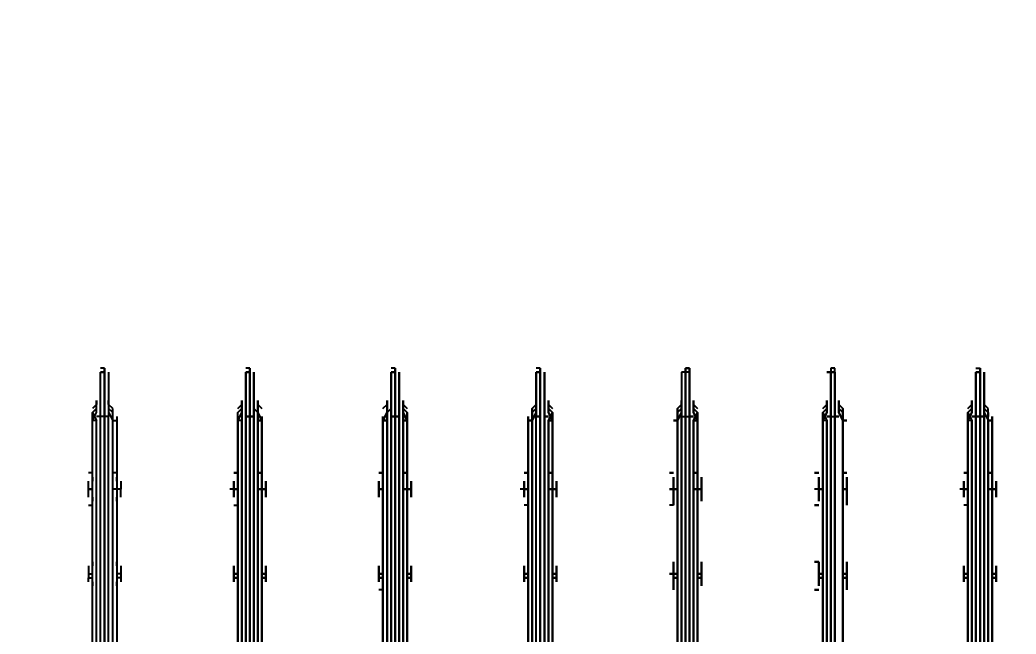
# Model space of a CAD drawing. Header units: metres. Extents: x 530797 to 531186, y 2675944 to 2676144.
# Drawn here: x 531161.7223 to 531162.0638, y 2676016.7718 to 2676016.9824 of the extents above; entities that cross this region are included whole.
import ezdxf

# ---------------------------------------------------------------- set-up
doc = ezdxf.new("R2010")
doc.units = ezdxf.units.M
doc.layers.add('IDT', color=7, linetype='Continuous')
doc.layers.add('MMS Block Numbering', color=7, linetype='Continuous')
doc.styles.add('Adani Regular', font='Adani Regular.ttf')

# ---------------------------------------------------------------- blocks, each defined once
blk = doc.blocks.new('IDT')
at = {"layer": 'IDT', "color": 0, "lineweight": 25}
for p, q in [((14.09168, 10.01575), (14.09168, 9.81796)), ((14.09306, 9.81796), (14.09306, 10.01575)), ((14.09445, 9.81658), (14.09445, 10.01575)), ((14.09583, 9.81658), (14.09583, 10.01575)), ((14.09583, 10.01575), (14.09583, 9.81658)), ((14.09721, 9.81658), (14.09721, 10.01575)), ((14.0986, 9.81796), (14.0986, 10.01575)), ((14.09998, 9.81796), (14.09998, 10.01575)), ((14.14286, 9.81796), (14.14286, 10.01575)), ((14.14286, 10.01575), (14.14286, 9.81796)), ((14.14562, 9.81658), (14.14562, 10.01575)), ((14.14562, 10.01575), (14.14562, 9.81658)), ((14.14701, 9.81658), (14.14701, 10.01575)), ((14.14701, 10.01575), (14.14701, 9.81658)), ((14.14839, 9.81796), (14.14839, 10.01575)), ((14.14977, 9.81796), (14.14977, 10.01575)), ((14.19265, 10.01575), (14.19265, 9.81796)), ((14.19403, 9.81796), (14.19403, 10.01575)), ((14.19542, 9.81658), (14.19542, 10.01575)), ((14.19542, 10.01575), (14.19542, 9.81658)), ((14.1968, 10.01575), (14.1968, 9.81658)), ((14.19818, 9.81658), (14.19818, 10.01575)), ((14.19957, 9.81796), (14.19957, 10.01575)), ((14.19957, 10.01575), (14.19957, 9.81796)), ((14.24244, 10.01575), (14.24244, 9.81796)), ((14.24383, 9.81796), (14.24383, 10.01575)), ((14.24521, 9.81658), (14.24521, 10.01575)), ((14.24659, 9.81658), (14.24659, 10.01575)), ((14.24659, 10.01575), (14.24659, 9.81658)), ((14.24798, 10.01575), (14.24798, 9.81658)), ((14.24936, 9.81796), (14.24936, 10.01575)), ((14.25074, 9.81796), (14.25074, 10.01575)), ((14.29224, 10.01575), (14.29224, 9.81796)), ((14.29362, 9.81796), (14.29362, 10.01575)), ((14.295, 9.81658), (14.295, 10.01575)), ((14.29639, 10.01575), (14.29639, 9.81658)), ((14.29639, 9.81658), (14.29639, 10.01575)), ((14.29777, 10.01575), (14.29777, 9.81658)), ((14.29915, 9.81796), (14.29915, 10.01575)), ((14.30054, 9.81796), (14.30054, 10.01575)), ((14.34203, 9.81796), (14.34203, 10.01299)), ((14.34203, 10.01299), (14.34203, 9.81796)), ((14.34341, 9.81796), (14.34341, 10.01299)), ((14.34341, 10.01299), (14.34341, 9.81796)), ((14.3448, 9.81658), (14.3448, 10.01299)), ((14.3448, 10.01299), (14.3448, 9.81658)), ((14.34618, 10.01299), (14.34618, 9.81658)), ((14.34618, 9.81658), (14.34618, 10.01299)), ((14.34618, 10.01299), (14.34618, 9.81658)), ((14.34618, 9.81658), (14.34618, 10.01299)), ((14.34756, 9.81658), (14.34756, 10.01299)), ((14.34756, 10.01299), (14.34756, 9.81658)), ((14.34895, 9.81796), (14.34895, 10.01299)), ((14.34895, 10.01299), (14.34895, 9.81796)), ((14.35033, 10.01299), (14.35033, 9.81796)), ((14.35033, 9.81796), (14.35033, 10.01299)), ((14.39182, 9.81796), (14.39182, 10.01299)), ((14.39321, 10.01299), (14.39321, 9.81796)), ((14.39459, 10.01299), (14.39459, 9.81658)), ((14.39597, 10.01299), (14.39597, 9.81658)), ((14.39597, 9.81658), (14.39597, 10.01299)), ((14.39736, 10.01299), (14.39736, 9.81658)), ((14.39874, 10.01299), (14.39874, 9.81796)), ((14.40012, 10.01299), (14.40012, 9.81796)), ((14.09168, 9.81796), (14.09168, 10.01022)), ((14.09306, 10.01022), (14.09306, 9.81796)), ((14.09445, 10.01022), (14.09445, 9.81658)), ((14.09583, 9.81658), (14.09583, 10.01022)), ((14.09583, 10.01022), (14.09583, 9.81658)), ((14.09721, 10.01022), (14.09721, 9.81658)), ((14.0986, 10.01022), (14.0986, 9.81796)), ((14.09998, 10.01022), (14.09998, 9.81796)), ((14.14286, 9.81796), (14.14286, 10.01022)), ((14.14286, 10.01022), (14.14286, 9.81796)), ((14.14562, 9.81658), (14.14562, 10.01022)), ((14.14562, 10.01022), (14.14562, 9.81658)), ((14.14701, 9.81658), (14.14701, 10.01022)), ((14.14701, 10.01022), (14.14701, 9.81658)), ((14.14839, 10.01022), (14.14839, 9.81796)), ((14.14977, 10.01022), (14.14977, 9.81796)), ((14.19265, 9.81796), (14.19265, 10.01022)), ((14.19403, 10.01022), (14.19403, 9.81796)), ((14.19542, 9.81658), (14.19542, 10.01022)), ((14.19542, 10.01022), (14.19542, 9.81658)), ((14.1968, 9.81658), (14.1968, 10.01022)), ((14.19818, 10.01022), (14.19818, 9.81658)), ((14.19957, 9.81796), (14.19957, 10.01022)), ((14.19957, 10.01022), (14.19957, 9.81796)), ((14.24244, 9.81796), (14.24244, 10.01022)), ((14.24383, 10.01022), (14.24383, 9.81796)), ((14.24521, 10.01022), (14.24521, 9.81658)), ((14.24659, 9.81658), (14.24659, 10.01022)), ((14.24659, 10.01022), (14.24659, 9.81658)), ((14.24798, 10.01022), (14.24798, 9.81658)), ((14.24936, 10.01022), (14.24936, 9.81796)), ((14.25074, 10.01022), (14.25074, 9.81796)), ((14.29224, 9.81796), (14.29224, 10.01022)), ((14.29362, 10.01022), (14.29362, 9.81796)), ((14.295, 10.01022), (14.295, 9.81658)), ((14.29639, 10.01022), (14.29639, 9.81658)), ((14.29639, 9.81658), (14.29639, 10.01022)), ((14.29777, 9.81658), (14.29777, 10.01022)), ((14.29915, 10.01022), (14.29915, 9.81796)), ((14.30054, 10.01022), (14.30054, 9.81796)), ((14.09168, 9.87606), (14.09168, 9.87191)), ((14.09168, 9.87052), (14.09168, 9.87606)), ((14.09168, 9.87329), (14.09168, 9.87467)), ((14.09168, 9.87467), (14.09168, 9.87329)), ((14.09998, 9.87191), (14.09998, 9.87606)), ((14.09998, 9.87606), (14.09998, 9.87052)), ((14.09998, 9.87467), (14.09998, 9.87329)), ((14.09998, 9.87329), (14.09998, 9.87467)), ((14.14147, 9.87191), (14.14147, 9.87606)), ((14.14147, 9.87606), (14.14147, 9.87191)), ((14.14147, 9.87329), (14.14147, 9.87467)), ((14.14147, 9.87467), (14.14147, 9.87329)), ((14.14977, 9.87052), (14.14977, 9.87606)), ((14.14977, 9.87606), (14.14977, 9.87191)), ((14.15254, 9.87606), (14.15115, 9.87606)), ((14.15115, 9.87606), (14.15254, 9.87606)), ((14.15115, 9.87329), (14.15115, 9.87467)), ((14.15115, 9.87467), (14.15115, 9.87329)), ((14.19127, 9.87329), (14.19127, 9.87467)), ((14.19127, 9.87467), (14.19127, 9.87329)), ((14.19265, 9.87606), (14.19265, 9.87191)), ((14.19265, 9.87052), (14.19265, 9.87606)), ((14.20095, 9.87191), (14.20095, 9.87606)), ((14.20095, 9.87606), (14.20095, 9.87191)), ((14.20095, 9.87329), (14.20095, 9.87467)), ((14.20095, 9.87467), (14.20095, 9.87329)), ((14.24244, 9.87606), (14.24244, 9.87191)), ((14.24244, 9.87052), (14.24244, 9.87606)), ((14.24244, 9.87329), (14.24244, 9.87467)), ((14.24244, 9.87467), (14.24244, 9.87329)), ((14.25074, 9.87191), (14.25074, 9.87606)), ((14.25074, 9.87606), (14.25074, 9.87052)), ((14.25074, 9.87467), (14.25074, 9.87329)), ((14.25074, 9.87329), (14.25074, 9.87467)), ((14.29224, 9.87191), (14.29224, 9.87606)), ((14.29224, 9.87606), (14.29224, 9.87191)), ((14.29224, 9.87329), (14.29224, 9.87467)), ((14.29224, 9.87467), (14.29224, 9.87329)), ((14.30054, 9.87606), (14.30054, 9.87191)), ((14.30054, 9.87191), (14.30054, 9.87606)), ((14.30054, 9.87606), (14.30192, 9.87606)), ((14.30054, 9.87467), (14.30054, 9.87329)), ((14.30054, 9.87329), (14.30054, 9.87467)), ((14.34203, 9.87191), (14.34203, 9.87606)), ((14.34203, 9.87606), (14.34203, 9.87052)), ((14.34203, 9.87329), (14.34203, 9.87467)), ((14.34203, 9.87467), (14.34203, 9.87329)), ((14.35033, 9.87052), (14.35033, 9.87606)), ((14.35033, 9.87606), (14.35033, 9.87191)), ((14.35033, 9.87467), (14.35033, 9.87329)), ((14.35033, 9.87329), (14.35033, 9.87467)), ((14.39182, 9.87191), (14.39182, 9.87606)), ((14.39182, 9.87467), (14.39182, 9.87329)), ((14.40012, 9.87606), (14.40012, 9.87191)), ((14.40012, 9.87329), (14.40012, 9.87467)), ((14.0903, 9.87191), (14.0903, 9.87329)), ((14.0903, 9.87329), (14.0903, 9.87191)), ((14.09168, 9.87191), (14.0903, 9.87191)), ((14.0903, 9.87191), (14.0903, 9.87052)), ((14.0903, 9.87052), (14.0903, 9.87191)), ((14.0903, 9.87191), (14.09168, 9.87191)), ((14.09168, 9.87191), (14.09168, 9.87052)), ((14.10136, 9.87191), (14.09998, 9.87191)), ((14.09998, 9.87052), (14.09998, 9.87191)), ((14.09998, 9.87191), (14.10136, 9.87191)), ((14.10136, 9.87191), (14.10136, 9.87329)), ((14.10136, 9.87329), (14.10136, 9.87191)), ((14.10136, 9.87052), (14.10136, 9.87191)), ((14.10136, 9.87191), (14.10136, 9.87052)), ((14.14147, 9.87329), (14.14147, 9.87191)), ((14.14147, 9.87191), (14.14147, 9.87329)), ((14.14147, 9.87191), (14.14147, 9.87052)), ((14.14147, 9.87052), (14.14147, 9.87191)), ((14.14147, 9.87191), (14.14286, 9.87191)), ((14.14286, 9.87191), (14.14147, 9.87191)), ((14.14147, 9.87191), (14.14147, 9.87052)), ((14.14147, 9.87052), (14.14147, 9.87191)), ((14.14147, 9.87191), (14.14286, 9.87191)), ((14.14286, 9.87191), (14.14147, 9.87191)), ((14.15115, 9.87191), (14.14977, 9.87191)), ((14.14977, 9.87191), (14.15115, 9.87191)), ((14.14977, 9.87191), (14.14977, 9.87052)), ((14.15115, 9.87191), (14.15115, 9.87329)), ((14.15115, 9.87329), (14.15115, 9.87191)), ((14.15115, 9.87052), (14.15115, 9.87191)), ((14.15115, 9.87191), (14.15115, 9.87052)), ((14.19127, 9.87329), (14.19127, 9.87191)), ((14.19127, 9.87191), (14.19127, 9.87329)), ((14.19127, 9.87191), (14.19127, 9.87052)), ((14.19127, 9.87052), (14.19127, 9.87191)), ((14.19127, 9.87191), (14.19265, 9.87191)), ((14.19265, 9.87191), (14.19127, 9.87191)), ((14.19265, 9.87191), (14.19265, 9.87052)), ((14.19957, 9.87191), (14.20095, 9.87191)), ((14.20095, 9.87191), (14.19957, 9.87191)), ((14.20095, 9.87191), (14.20095, 9.87329)), ((14.20095, 9.87329), (14.20095, 9.87191)), ((14.20095, 9.87191), (14.20095, 9.87052)), ((14.20095, 9.87052), (14.20095, 9.87191)), ((14.20095, 9.87191), (14.20095, 9.87052)), ((14.20095, 9.87052), (14.20095, 9.87191)), ((14.24106, 9.87191), (14.24106, 9.87329)), ((14.24106, 9.87329), (14.24106, 9.87191)), ((14.24244, 9.87191), (14.24106, 9.87191)), ((14.24106, 9.87191), (14.24106, 9.87052)), ((14.24106, 9.87052), (14.24106, 9.87191)), ((14.24106, 9.87191), (14.24244, 9.87191)), ((14.24244, 9.87191), (14.24244, 9.87052)), ((14.25212, 9.87191), (14.25074, 9.87191)), ((14.25074, 9.87052), (14.25074, 9.87191)), ((14.25074, 9.87191), (14.25212, 9.87191)), ((14.25212, 9.87191), (14.25212, 9.87329)), ((14.25212, 9.87329), (14.25212, 9.87191)), ((14.25212, 9.87052), (14.25212, 9.87191)), ((14.25212, 9.87191), (14.25212, 9.87052)), ((14.29085, 9.87191), (14.29085, 9.87329)), ((14.29085, 9.87329), (14.29085, 9.87191)), ((14.29224, 9.87191), (14.29085, 9.87191)), ((14.29085, 9.87191), (14.29085, 9.87052)), ((14.29085, 9.87052), (14.29085, 9.87191)), ((14.29085, 9.87191), (14.29224, 9.87191)), ((14.29224, 9.87052), (14.29224, 9.87191)), ((14.29224, 9.87191), (14.29224, 9.87052)), ((14.30054, 9.87191), (14.30192, 9.87191)), ((14.30054, 9.87052), (14.30054, 9.87191)), ((14.30192, 9.87191), (14.30054, 9.87191)), ((14.30054, 9.87191), (14.30054, 9.87052)), ((14.30192, 9.87191), (14.30192, 9.87329)), ((14.30192, 9.87329), (14.30192, 9.87191)), ((14.30192, 9.87191), (14.30192, 9.87052)), ((14.30192, 9.87052), (14.30192, 9.87191)), ((14.34065, 9.87329), (14.34065, 9.87191)), ((14.34065, 9.87191), (14.34065, 9.87329)), ((14.34203, 9.87191), (14.34065, 9.87191)), ((14.34065, 9.87191), (14.34065, 9.87052)), ((14.34065, 9.87052), (14.34065, 9.87191)), ((14.34065, 9.87191), (14.34203, 9.87191)), ((14.34203, 9.87052), (14.34203, 9.87191)), ((14.35033, 9.87191), (14.35033, 9.87052)), ((14.35171, 9.87191), (14.35033, 9.87191)), ((14.35033, 9.87191), (14.35171, 9.87191)), ((14.35171, 9.87191), (14.35171, 9.87329)), ((14.35171, 9.87329), (14.35171, 9.87191)), ((14.35171, 9.87052), (14.35171, 9.87191)), ((14.35171, 9.87191), (14.35171, 9.87052)), ((14.39044, 9.87191), (14.39044, 9.87329)), ((14.39044, 9.87052), (14.39044, 9.87191)), ((14.39044, 9.87191), (14.39182, 9.87191)), ((14.39182, 9.87052), (14.39182, 9.87191)), ((14.40012, 9.87191), (14.40012, 9.87052)), ((14.40151, 9.87191), (14.40012, 9.87191)), ((14.40151, 9.87329), (14.40151, 9.87191)), ((14.40151, 9.87052), (14.40151, 9.87191)), ((14.09168, 9.87052), (14.0903, 9.87052)), ((14.0903, 9.87052), (14.0903, 9.86776)), ((14.0903, 9.86776), (14.0903, 9.87052)), ((14.0903, 9.87052), (14.09168, 9.87052)), ((14.09168, 9.87052), (14.09168, 9.86637)), ((14.09168, 9.86637), (14.09168, 9.87052)), ((14.09168, 9.86637), (14.09168, 9.86776)), ((14.09168, 9.86776), (14.09168, 9.86637)), ((14.09998, 9.87052), (14.10136, 9.87052)), ((14.10136, 9.87052), (14.09998, 9.87052)), ((14.09998, 9.87052), (14.10136, 9.87052)), ((14.09998, 9.87052), (14.09998, 9.86637)), ((14.09998, 9.86637), (14.09998, 9.87052)), ((14.09998, 9.86637), (14.09998, 9.86776)), ((14.09998, 9.86776), (14.09998, 9.86637)), ((14.10136, 9.87052), (14.10136, 9.86776)), ((14.10136, 9.86776), (14.10136, 9.87052)), ((14.14147, 9.86637), (14.14147, 9.87052)), ((14.14147, 9.87052), (14.14286, 9.87052)), ((14.14286, 9.87052), (14.14147, 9.87052)), ((14.14147, 9.87052), (14.14147, 9.86637)), ((14.14147, 9.87052), (14.14147, 9.86776)), ((14.14147, 9.86776), (14.14147, 9.87052)), ((14.14147, 9.86637), (14.14147, 9.86776)), ((14.14147, 9.86776), (14.14147, 9.86637)), ((14.15115, 9.87052), (14.14977, 9.87052)), ((14.14977, 9.87052), (14.15115, 9.87052)), ((14.15115, 9.87052), (14.14977, 9.87052)), ((14.14977, 9.87052), (14.14977, 9.86637)), ((14.14977, 9.86637), (14.14977, 9.87052)), ((14.15115, 9.87052), (14.15115, 9.86776)), ((14.15115, 9.86776), (14.15115, 9.87052)), ((14.15115, 9.86776), (14.15115, 9.86637)), ((14.15115, 9.86637), (14.15115, 9.86776)), ((14.19265, 9.87052), (14.19127, 9.87052)), ((14.19127, 9.87052), (14.19127, 9.86776)), ((14.19127, 9.86776), (14.19127, 9.87052)), ((14.19127, 9.87052), (14.19265, 9.87052)), ((14.19127, 9.86776), (14.19127, 9.86637)), ((14.19127, 9.86637), (14.19127, 9.86776)), ((14.19265, 9.87052), (14.19265, 9.86637)), ((14.19265, 9.86637), (14.19265, 9.87052)), ((14.20095, 9.87052), (14.19957, 9.87052)), ((14.19957, 9.87052), (14.20095, 9.87052)), ((14.20095, 9.87052), (14.20233, 9.87052)), ((14.20233, 9.87052), (14.20095, 9.87052)), ((14.20095, 9.87052), (14.20095, 9.86776)), ((14.20095, 9.86776), (14.20095, 9.87052)), ((14.20095, 9.87052), (14.20095, 9.86637)), ((14.20095, 9.86637), (14.20095, 9.87052)), ((14.20095, 9.86776), (14.20095, 9.86637)), ((14.20095, 9.86637), (14.20095, 9.86776)), ((14.24244, 9.87052), (14.24106, 9.87052)), ((14.24106, 9.87052), (14.24106, 9.86776)), ((14.24106, 9.86776), (14.24106, 9.87052)), ((14.24106, 9.87052), (14.24244, 9.87052)), ((14.24244, 9.87052), (14.24244, 9.86637)), ((14.24244, 9.86637), (14.24244, 9.87052)), ((14.24244, 9.86637), (14.24244, 9.86776)), ((14.24244, 9.86776), (14.24244, 9.86637)), ((14.25074, 9.87052), (14.25212, 9.87052)), ((14.25212, 9.87052), (14.25074, 9.87052)), ((14.25074, 9.87052), (14.25212, 9.87052)), ((14.25074, 9.87052), (14.25074, 9.86637)), ((14.25074, 9.86637), (14.25074, 9.87052)), ((14.25074, 9.86637), (14.25074, 9.86776)), ((14.25074, 9.86776), (14.25074, 9.86637)), ((14.25212, 9.87052), (14.25212, 9.86776)), ((14.25212, 9.86776), (14.25212, 9.87052)), ((14.29224, 9.87052), (14.29085, 9.87052)), ((14.29085, 9.87052), (14.29085, 9.86776)), ((14.29085, 9.86776), (14.29085, 9.87052)), ((14.29085, 9.87052), (14.29224, 9.87052)), ((14.29224, 9.87052), (14.29224, 9.86637)), ((14.29224, 9.86637), (14.29224, 9.87052)), ((14.29224, 9.86637), (14.29224, 9.86776)), ((14.29224, 9.86776), (14.29224, 9.86637)), ((14.30192, 9.87052), (14.30054, 9.87052)), ((14.30054, 9.86637), (14.30054, 9.87052)), ((14.30054, 9.87052), (14.30192, 9.87052)), ((14.30054, 9.87052), (14.30192, 9.87052)), ((14.30192, 9.87052), (14.30054, 9.87052)), ((14.30054, 9.87052), (14.30054, 9.86637)), ((14.30054, 9.86776), (14.30054, 9.86637)), ((14.30054, 9.86637), (14.30054, 9.86776)), ((14.30192, 9.87052), (14.30192, 9.86776)), ((14.30192, 9.86776), (14.30192, 9.87052)), ((14.34203, 9.87052), (14.34065, 9.87052)), ((14.34065, 9.87052), (14.34065, 9.86776)), ((14.34065, 9.86776), (14.34065, 9.87052)), ((14.34065, 9.87052), (14.34203, 9.87052)), ((14.34203, 9.87052), (14.34203, 9.86637)), ((14.34203, 9.86637), (14.34203, 9.87052)), ((14.34203, 9.86637), (14.34203, 9.86776)), ((14.34203, 9.86776), (14.34203, 9.86637)), ((14.35033, 9.87052), (14.35033, 9.86637)), ((14.35033, 9.86637), (14.35033, 9.87052)), ((14.35033, 9.87052), (14.35171, 9.87052)), ((14.35171, 9.87052), (14.35033, 9.87052)), ((14.35033, 9.87052), (14.35171, 9.87052)), ((14.35033, 9.86637), (14.35033, 9.86776)), ((14.35033, 9.86776), (14.35033, 9.86637)), ((14.35171, 9.87052), (14.35171, 9.86776)), ((14.35171, 9.86776), (14.35171, 9.87052)), ((14.39044, 9.86776), (14.39044, 9.87052)), ((14.39044, 9.87052), (14.39182, 9.87052)), ((14.39182, 9.86637), (14.39182, 9.87052)), ((14.39182, 9.86776), (14.39182, 9.86637)), ((14.40012, 9.87052), (14.40012, 9.86637)), ((14.40151, 9.87052), (14.40012, 9.87052)), ((14.40012, 9.86637), (14.40012, 9.86776)), ((14.40151, 9.86776), (14.40151, 9.87052)), ((14.15115, 9.86637), (14.15254, 9.86637)), ((14.15254, 9.86637), (14.15115, 9.86637)), ((14.09168, 9.84148), (14.09168, 9.84701)), ((14.09168, 9.84701), (14.09168, 9.84148)), ((14.09998, 9.84148), (14.09998, 9.84701)), ((14.09998, 9.84701), (14.09998, 9.84148)), ((14.09998, 9.84701), (14.10136, 9.84701)), ((14.14147, 9.84148), (14.14147, 9.84701)), ((14.14147, 9.84701), (14.14147, 9.84148)), ((14.14977, 9.84148), (14.14977, 9.84701)), ((14.14977, 9.84701), (14.14977, 9.84148)), ((14.15254, 9.84701), (14.15115, 9.84701)), ((14.15115, 9.84701), (14.15254, 9.84701)), ((14.19265, 9.84701), (14.19265, 9.84148)), ((14.19265, 9.84148), (14.19265, 9.84701)), ((14.20095, 9.84148), (14.20095, 9.84701)), ((14.20095, 9.84701), (14.20095, 9.84148)), ((14.20095, 9.84701), (14.20233, 9.84701)), ((14.24244, 9.84148), (14.24244, 9.84701)), ((14.24244, 9.84701), (14.24244, 9.84148)), ((14.25074, 9.84148), (14.25074, 9.84701)), ((14.25074, 9.84701), (14.25074, 9.84148)), ((14.25074, 9.84701), (14.25212, 9.84701)), ((14.29224, 9.84701), (14.29224, 9.84148)), ((14.29224, 9.83733), (14.29224, 9.84701)), ((14.30054, 9.84148), (14.30054, 9.84701)), ((14.30054, 9.84701), (14.30054, 9.84148)), ((14.34203, 9.84148), (14.34203, 9.84701)), ((14.34203, 9.84701), (14.34203, 9.83733)), ((14.35171, 9.84701), (14.35033, 9.84701)), ((14.35033, 9.84701), (14.35033, 9.84148)), ((14.35033, 9.84701), (14.35033, 9.84148)), ((14.39182, 9.84148), (14.39182, 9.84701)), ((14.40151, 9.84701), (14.40012, 9.84701)), ((14.40012, 9.84701), (14.40012, 9.84148)), ((14.0903, 9.84424), (14.0903, 9.84148)), ((14.0903, 9.84148), (14.0903, 9.84424)), ((14.09168, 9.84424), (14.09168, 9.84563)), ((14.09168, 9.84563), (14.09168, 9.84424)), ((14.09998, 9.84563), (14.09998, 9.84424)), ((14.09998, 9.84424), (14.09998, 9.84563)), ((14.10136, 9.84148), (14.10136, 9.84424)), ((14.10136, 9.84424), (14.10136, 9.84148)), ((14.14147, 9.84424), (14.14147, 9.84563)), ((14.14147, 9.84563), (14.14147, 9.84424)), ((14.14147, 9.84148), (14.14147, 9.84424)), ((14.14147, 9.84424), (14.14147, 9.84148)), ((14.15115, 9.84563), (14.15115, 9.84424)), ((14.15115, 9.84424), (14.15115, 9.84563)), ((14.15115, 9.84424), (14.15115, 9.84148)), ((14.15115, 9.84148), (14.15115, 9.84424)), ((14.19127, 9.84424), (14.19127, 9.84563)), ((14.19127, 9.84563), (14.19127, 9.84424)), ((14.19127, 9.84148), (14.19127, 9.84424)), ((14.19127, 9.84424), (14.19127, 9.84148)), ((14.20095, 9.84424), (14.20095, 9.84563)), ((14.20095, 9.84563), (14.20095, 9.84424)), ((14.20095, 9.84148), (14.20095, 9.84424)), ((14.20095, 9.84424), (14.20095, 9.84148)), ((14.24106, 9.84424), (14.24106, 9.84148)), ((14.24106, 9.84148), (14.24106, 9.84424)), ((14.24244, 9.84424), (14.24244, 9.84563)), ((14.24244, 9.84563), (14.24244, 9.84424)), ((14.25074, 9.84563), (14.25074, 9.84424)), ((14.25074, 9.84424), (14.25074, 9.84563)), ((14.25212, 9.84148), (14.25212, 9.84424)), ((14.25212, 9.84424), (14.25212, 9.84148)), ((14.29085, 9.84424), (14.29085, 9.84148)), ((14.29085, 9.84148), (14.29085, 9.84424)), ((14.29224, 9.84424), (14.29224, 9.84563)), ((14.29224, 9.84563), (14.29224, 9.84424)), ((14.30054, 9.84563), (14.30054, 9.84424)), ((14.30054, 9.84424), (14.30054, 9.84563)), ((14.30192, 9.84148), (14.30192, 9.84424)), ((14.30192, 9.84424), (14.30192, 9.84148)), ((14.34065, 9.84424), (14.34065, 9.84148)), ((14.34065, 9.84148), (14.34065, 9.84424)), ((14.34203, 9.84424), (14.34203, 9.84563)), ((14.34203, 9.84563), (14.34203, 9.84424)), ((14.35033, 9.84563), (14.35033, 9.84424)), ((14.35033, 9.84424), (14.35033, 9.84563)), ((14.35171, 9.84148), (14.35171, 9.84424)), ((14.35171, 9.84424), (14.35171, 9.84148)), ((14.39044, 9.84424), (14.39044, 9.84148)), ((14.39182, 9.84563), (14.39182, 9.84424)), ((14.40012, 9.84424), (14.40012, 9.84563)), ((14.40151, 9.84424), (14.40151, 9.84148)), ((14.0903, 9.84148), (14.09168, 9.84148)), ((14.09168, 9.84148), (14.0903, 9.84148)), ((14.0903, 9.84148), (14.0903, 9.83871)), ((14.0903, 9.83871), (14.0903, 9.84148)), ((14.0903, 9.84148), (14.09168, 9.84148)), ((14.09168, 9.84148), (14.0903, 9.84148)), ((14.09168, 9.84148), (14.09168, 9.83733)), ((14.09168, 9.83733), (14.09168, 9.84148)), ((14.09168, 9.84148), (14.09306, 9.84148)), ((14.09306, 9.84148), (14.09168, 9.84148)), ((14.09998, 9.84148), (14.10136, 9.84148)), ((14.10136, 9.84148), (14.09998, 9.84148)), ((14.09998, 9.84148), (14.10136, 9.84148)), ((14.10136, 9.84148), (14.09998, 9.84148)), ((14.09998, 9.84148), (14.10136, 9.84148)), ((14.09998, 9.83733), (14.09998, 9.84148)), ((14.09998, 9.84148), (14.10136, 9.84148)), ((14.10136, 9.84148), (14.09998, 9.84148)), ((14.09998, 9.84148), (14.09998, 9.83733)), ((14.10136, 9.84148), (14.10274, 9.84148)), ((14.10136, 9.83871), (14.10136, 9.84148)), ((14.10136, 9.84148), (14.10136, 9.83871)), ((14.14147, 9.84148), (14.14147, 9.83871)), ((14.14147, 9.83733), (14.14147, 9.84148)), ((14.14147, 9.84148), (14.14286, 9.84148)), ((14.14286, 9.84148), (14.14147, 9.84148)), ((14.14147, 9.84148), (14.14286, 9.84148)), ((14.14286, 9.84148), (14.14147, 9.84148)), ((14.14147, 9.83871), (14.14147, 9.84148)), ((14.14147, 9.84148), (14.14286, 9.84148)), ((14.14286, 9.84148), (14.14147, 9.84148)), ((14.14147, 9.84148), (14.14147, 9.83733)), ((14.14286, 9.84148), (14.14147, 9.84148)), ((14.14977, 9.84148), (14.15115, 9.84148)), ((14.15115, 9.84148), (14.14977, 9.84148)), ((14.14977, 9.84148), (14.15115, 9.84148)), ((14.15115, 9.84148), (14.14977, 9.84148)), ((14.14977, 9.84148), (14.14977, 9.83733)), ((14.14977, 9.83733), (14.14977, 9.84148)), ((14.14977, 9.84148), (14.15115, 9.84148)), ((14.15115, 9.84148), (14.14977, 9.84148)), ((14.14977, 9.84148), (14.15115, 9.84148)), ((14.15115, 9.84148), (14.15254, 9.84148)), ((14.15115, 9.83871), (14.15115, 9.84148)), ((14.15115, 9.84148), (14.15115, 9.83871)), ((14.19127, 9.83871), (14.19127, 9.84148)), ((14.19127, 9.84148), (14.19265, 9.84148)), ((14.19265, 9.84148), (14.19127, 9.84148)), ((14.19127, 9.84148), (14.19127, 9.83871)), ((14.19127, 9.84148), (14.19265, 9.84148)), ((14.19265, 9.84148), (14.19127, 9.84148)), ((14.19127, 9.84148), (14.19265, 9.84148)), ((14.19265, 9.84148), (14.19265, 9.83733)), ((14.19265, 9.83733), (14.19265, 9.84148)), ((14.19265, 9.84148), (14.19403, 9.84148)), ((14.19403, 9.84148), (14.19265, 9.84148)), ((14.20095, 9.84148), (14.19957, 9.84148)), ((14.19957, 9.84148), (14.20095, 9.84148)), ((14.20095, 9.84148), (14.19957, 9.84148)), ((14.19957, 9.84148), (14.20095, 9.84148)), ((14.20233, 9.84148), (14.20095, 9.84148)), ((14.20095, 9.84148), (14.20095, 9.83733)), ((14.20095, 9.83871), (14.20095, 9.84148)), ((14.20095, 9.84148), (14.20233, 9.84148)), ((14.20095, 9.83871), (14.20095, 9.84148)), ((14.20095, 9.84148), (14.20095, 9.83733)), ((14.20233, 9.84148), (14.20095, 9.84148)), ((14.24106, 9.84148), (14.24244, 9.84148)), ((14.24244, 9.84148), (14.24106, 9.84148)), ((14.24106, 9.84148), (14.24106, 9.83871)), ((14.24106, 9.83871), (14.24106, 9.84148)), ((14.24106, 9.84148), (14.24244, 9.84148)), ((14.24244, 9.84148), (14.24106, 9.84148)), ((14.24244, 9.84148), (14.24244, 9.83733)), ((14.24244, 9.83733), (14.24244, 9.84148)), ((14.24244, 9.84148), (14.24383, 9.84148)), ((14.24383, 9.84148), (14.24244, 9.84148)), ((14.25074, 9.84148), (14.25212, 9.84148)), ((14.25212, 9.84148), (14.25074, 9.84148)), ((14.25074, 9.84148), (14.25212, 9.84148)), ((14.25212, 9.84148), (14.25074, 9.84148)), ((14.25074, 9.84148), (14.25212, 9.84148)), ((14.25074, 9.83733), (14.25074, 9.84148)), ((14.25074, 9.84148), (14.25212, 9.84148)), ((14.25212, 9.84148), (14.25074, 9.84148)), ((14.25074, 9.84148), (14.25074, 9.83733)), ((14.25212, 9.84148), (14.25351, 9.84148)), ((14.25212, 9.83871), (14.25212, 9.84148)), ((14.25212, 9.84148), (14.25212, 9.83871)), ((14.29224, 9.84148), (14.29085, 9.84148)), ((14.29085, 9.84148), (14.29085, 9.83871)), ((14.29085, 9.83871), (14.29085, 9.84148)), ((14.29085, 9.84148), (14.29224, 9.84148)), ((14.29224, 9.84148), (14.29085, 9.84148)), ((14.29085, 9.84148), (14.29224, 9.84148)), ((14.29224, 9.84148), (14.29085, 9.84148)), ((14.29224, 9.84148), (14.29224, 9.83733)), ((14.29224, 9.84148), (14.29362, 9.84148)), ((14.29362, 9.84148), (14.29224, 9.84148)), ((14.30054, 9.83733), (14.30054, 9.84148)), ((14.30054, 9.84148), (14.30192, 9.84148)), ((14.30192, 9.84148), (14.30054, 9.84148)), ((14.30054, 9.84148), (14.30054, 9.83733)), ((14.30192, 9.84148), (14.30054, 9.84148)), ((14.30054, 9.84148), (14.30192, 9.84148)), ((14.30054, 9.84148), (14.30192, 9.84148)), ((14.30192, 9.84148), (14.30054, 9.84148)), ((14.30054, 9.84148), (14.30192, 9.84148)), ((14.30192, 9.83871), (14.30192, 9.84148)), ((14.30192, 9.84148), (14.30192, 9.83871)), ((14.34065, 9.84148), (14.34203, 9.84148)), ((14.34203, 9.84148), (14.34065, 9.84148)), ((14.34065, 9.84148), (14.34065, 9.83871)), ((14.34065, 9.83871), (14.34065, 9.84148)), ((14.34065, 9.84148), (14.34203, 9.84148)), ((14.34203, 9.84148), (14.34065, 9.84148)), ((14.34203, 9.84148), (14.34341, 9.84148)), ((14.34341, 9.84148), (14.34203, 9.84148)), ((14.34203, 9.83733), (14.34203, 9.84148)), ((14.35033, 9.84148), (14.35171, 9.84148)), ((14.35171, 9.84148), (14.35033, 9.84148)), ((14.35033, 9.84148), (14.35171, 9.84148)), ((14.35171, 9.84148), (14.35033, 9.84148)), ((14.35033, 9.84148), (14.35171, 9.84148)), ((14.35171, 9.84148), (14.35033, 9.84148)), ((14.35033, 9.84148), (14.35033, 9.83733)), ((14.35033, 9.83733), (14.35033, 9.84148)), ((14.35033, 9.84148), (14.35171, 9.84148)), ((14.35033, 9.84148), (14.35171, 9.84148)), ((14.35171, 9.84148), (14.35171, 9.83871)), ((14.35171, 9.83871), (14.35171, 9.84148)), ((14.35171, 9.84148), (14.35309, 9.84148)), ((14.39044, 9.83871), (14.39044, 9.84148)), ((14.39044, 9.84148), (14.39182, 9.84148)), ((14.39044, 9.84148), (14.39182, 9.84148)), ((14.39182, 9.83733), (14.39182, 9.84148)), ((14.39182, 9.84148), (14.39321, 9.84148)), ((14.40012, 9.84148), (14.40012, 9.83733)), ((14.40151, 9.84148), (14.40012, 9.84148)), ((14.40012, 9.84148), (14.40151, 9.84148)), ((14.40151, 9.84148), (14.40012, 9.84148)), ((14.40012, 9.84148), (14.40151, 9.84148)), ((14.40151, 9.84148), (14.40151, 9.83871)), ((14.09168, 9.83733), (14.09168, 9.83871)), ((14.09168, 9.83871), (14.09168, 9.83733)), ((14.09998, 9.83733), (14.09998, 9.83871)), ((14.09998, 9.83871), (14.09998, 9.83733)), ((14.14147, 9.83871), (14.14147, 9.83733)), ((14.14147, 9.83733), (14.14147, 9.83871)), ((14.15115, 9.83871), (14.15115, 9.83733)), ((14.15115, 9.83733), (14.15115, 9.83871)), ((14.19127, 9.83733), (14.19127, 9.83871)), ((14.19127, 9.83871), (14.19127, 9.83733)), ((14.20095, 9.83733), (14.20095, 9.83871)), ((14.20095, 9.83733), (14.20095, 9.83871)), ((14.24244, 9.83733), (14.24244, 9.83871)), ((14.24244, 9.83871), (14.24244, 9.83733)), ((14.25074, 9.83733), (14.25074, 9.83871)), ((14.25074, 9.83871), (14.25074, 9.83733)), ((14.29224, 9.83733), (14.29224, 9.83871)), ((14.29224, 9.83871), (14.29224, 9.83733)), ((14.30054, 9.83871), (14.30054, 9.83733)), ((14.30054, 9.83733), (14.30054, 9.83871)), ((14.34203, 9.83733), (14.34203, 9.83871)), ((14.34203, 9.83871), (14.34203, 9.83733)), ((14.35033, 9.83871), (14.35033, 9.83733)), ((14.35033, 9.83733), (14.35033, 9.83871)), ((14.39182, 9.83871), (14.39182, 9.83733)), ((14.40012, 9.83733), (14.40012, 9.83871)), ((14.09306, 9.83594), (14.09168, 9.83594)), ((14.09168, 9.83594), (14.09306, 9.83594)), ((14.10136, 9.83594), (14.09998, 9.83594)), ((14.09998, 9.83594), (14.10136, 9.83594)), ((14.14286, 9.83594), (14.14147, 9.83594)), ((14.14147, 9.83594), (14.14286, 9.83594)), ((14.15254, 9.83594), (14.15115, 9.83594)), ((14.15115, 9.83594), (14.15254, 9.83594)), ((14.19403, 9.83594), (14.19265, 9.83594)), ((14.19265, 9.83594), (14.19403, 9.83594)), ((14.20233, 9.83594), (14.20095, 9.83594)), ((14.20095, 9.83594), (14.20233, 9.83594)), ((14.24383, 9.83594), (14.24244, 9.83594)), ((14.24244, 9.83594), (14.24383, 9.83594)), ((14.25212, 9.83594), (14.25074, 9.83594)), ((14.25074, 9.83594), (14.25212, 9.83594)), ((14.29362, 9.83594), (14.29224, 9.83594)), ((14.29224, 9.83594), (14.29362, 9.83594)), ((14.30192, 9.83594), (14.30054, 9.83594)), ((14.30054, 9.83594), (14.30192, 9.83594)), ((14.34341, 9.83594), (14.34203, 9.83594)), ((14.34203, 9.83594), (14.34341, 9.83594)), ((14.35171, 9.83594), (14.35033, 9.83594)), ((14.35033, 9.83594), (14.35171, 9.83594)), ((14.39182, 9.83594), (14.39321, 9.83594)), ((14.40012, 9.83594), (14.40151, 9.83594)), ((14.09306, 9.81796), (14.09168, 9.81796)), ((14.09168, 9.81796), (14.09168, 9.81658)), ((14.09168, 9.81658), (14.09168, 9.81796)), ((14.09168, 9.81796), (14.09306, 9.81796)), ((14.09306, 9.81796), (14.09306, 9.81381)), ((14.09445, 9.8152), (14.09306, 9.81796)), ((14.09306, 9.81796), (14.09306, 9.81381)), ((14.09445, 9.8152), (14.09306, 9.81796)), ((14.09306, 9.8152), (14.09306, 9.81658)), ((14.09306, 9.81658), (14.09306, 9.8152)), ((14.09445, 9.81658), (14.09583, 9.81658)), ((14.09583, 9.81658), (14.09445, 9.81658)), ((14.09445, 9.81658), (14.09445, 9.80137)), ((14.09445, 9.80137), (14.09445, 9.81658)), ((14.09583, 9.81658), (14.09721, 9.81658)), ((14.09721, 9.81658), (14.09583, 9.81658)), ((14.09583, 9.81658), (14.09583, 9.79998)), ((14.09583, 9.79998), (14.09583, 9.81658)), ((14.09583, 9.81658), (14.09583, 9.79998)), ((14.09583, 9.79998), (14.09583, 9.81658)), ((14.09721, 9.81658), (14.09721, 9.80137)), ((14.09721, 9.80137), (14.09721, 9.81658)), ((14.09721, 9.81658), (14.0986, 9.81658)), ((14.0986, 9.81658), (14.09721, 9.81658)), ((14.09998, 9.81796), (14.0986, 9.8152)), ((14.0986, 9.8152), (14.09998, 9.81796)), ((14.09998, 9.8152), (14.0986, 9.81796)), ((14.0986, 9.81796), (14.09998, 9.81796)), ((14.09998, 9.8152), (14.0986, 9.81796)), ((14.0986, 9.81796), (14.09998, 9.81796)), ((14.09998, 9.81796), (14.09998, 9.81658)), ((14.09998, 9.81796), (14.09998, 9.81658)), ((14.09998, 9.81658), (14.09998, 9.8152)), ((14.09998, 9.81658), (14.09998, 9.8152)), ((14.14286, 9.81796), (14.14147, 9.81796)), ((14.14147, 9.81796), (14.14286, 9.81796)), ((14.14286, 9.81381), (14.14286, 9.81796)), ((14.14286, 9.81796), (14.14286, 9.81381)), ((14.14286, 9.81796), (14.14424, 9.8152)), ((14.14424, 9.8152), (14.14286, 9.81796)), ((14.14286, 9.81796), (14.14286, 9.81658)), ((14.14286, 9.81658), (14.14286, 9.81796)), ((14.14286, 9.81658), (14.14286, 9.8152)), ((14.14286, 9.8152), (14.14286, 9.81658)), ((14.14562, 9.81658), (14.14424, 9.81658)), ((14.14424, 9.81658), (14.14562, 9.81658)), ((14.14562, 9.81658), (14.14562, 9.80137)), ((14.14562, 9.80137), (14.14562, 9.81658)), ((14.14701, 9.81658), (14.14562, 9.81658)), ((14.14562, 9.81658), (14.14562, 9.79998)), ((14.14701, 9.81658), (14.14562, 9.81658)), ((14.14562, 9.81658), (14.14562, 9.79998)), ((14.14701, 9.79998), (14.14701, 9.81658)), ((14.14701, 9.79998), (14.14701, 9.81658)), ((14.14701, 9.81658), (14.14701, 9.80137)), ((14.14701, 9.80137), (14.14701, 9.81658)), ((14.14701, 9.81658), (14.14839, 9.81658)), ((14.14839, 9.81658), (14.14701, 9.81658)), ((14.14977, 9.81796), (14.14839, 9.8152)), ((14.14839, 9.8152), (14.14977, 9.81796)), ((14.14977, 9.8152), (14.14839, 9.81796)), ((14.14839, 9.81796), (14.14977, 9.81796)), ((14.14977, 9.8152), (14.14839, 9.81796)), ((14.14839, 9.81796), (14.14977, 9.81796)), ((14.14977, 9.81796), (14.14977, 9.81658)), ((14.14977, 9.81796), (14.14977, 9.81658)), ((14.14977, 9.81658), (14.14977, 9.8152)), ((14.14977, 9.81658), (14.14977, 9.8152)), ((14.19265, 9.8152), (14.19403, 9.81796)), ((14.19403, 9.81796), (14.19265, 9.81796)), ((14.19265, 9.81796), (14.19403, 9.8152)), ((14.19403, 9.8152), (14.19265, 9.81796)), ((14.19265, 9.81796), (14.19403, 9.81796)), ((14.19403, 9.81796), (14.19265, 9.8152)), ((14.19265, 9.81796), (14.19265, 9.81658)), ((14.19265, 9.81658), (14.19265, 9.81796)), ((14.19265, 9.8152), (14.19265, 9.81658)), ((14.19265, 9.81658), (14.19265, 9.8152)), ((14.19542, 9.81658), (14.19403, 9.81658)), ((14.19403, 9.81658), (14.19542, 9.81658)), ((14.19542, 9.81658), (14.19542, 9.79998)), ((14.19542, 9.79998), (14.19542, 9.81658)), ((14.1968, 9.81658), (14.19542, 9.81658)), ((14.19542, 9.81658), (14.19542, 9.80137)), ((14.1968, 9.81658), (14.19542, 9.81658)), ((14.19542, 9.81658), (14.19542, 9.80137)), ((14.19818, 9.81658), (14.1968, 9.81658)), ((14.19818, 9.81658), (14.1968, 9.81658)), ((14.1968, 9.81658), (14.1968, 9.79998)), ((14.1968, 9.79998), (14.1968, 9.81658)), ((14.19818, 9.8152), (14.19957, 9.81796)), ((14.19957, 9.81796), (14.19818, 9.8152)), ((14.19818, 9.80137), (14.19818, 9.81658)), ((14.19818, 9.80137), (14.19818, 9.81658)), ((14.19957, 9.81796), (14.19957, 9.81381)), ((14.19957, 9.81658), (14.19957, 9.81796)), ((14.19957, 9.81381), (14.19957, 9.81796)), ((14.19957, 9.81796), (14.20095, 9.81796)), ((14.20095, 9.81796), (14.19957, 9.81796)), ((14.19957, 9.81658), (14.19957, 9.81796)), ((14.19957, 9.8152), (14.19957, 9.81658)), ((14.19957, 9.8152), (14.19957, 9.81658)), ((14.24244, 9.8152), (14.24383, 9.81796)), ((14.24383, 9.81796), (14.24244, 9.81796)), ((14.24244, 9.81796), (14.24383, 9.8152)), ((14.24383, 9.8152), (14.24244, 9.81796)), ((14.24244, 9.81796), (14.24383, 9.81796)), ((14.24383, 9.81796), (14.24244, 9.8152)), ((14.24244, 9.81796), (14.24244, 9.81658)), ((14.24244, 9.81658), (14.24244, 9.81796)), ((14.24244, 9.8152), (14.24244, 9.81658)), ((14.24244, 9.81658), (14.24244, 9.8152)), ((14.24521, 9.81658), (14.24383, 9.81658)), ((14.24383, 9.81658), (14.24521, 9.81658)), ((14.24521, 9.81658), (14.24521, 9.80137)), ((14.24521, 9.80137), (14.24521, 9.81658)), ((14.24798, 9.81658), (14.24659, 9.81658)), ((14.24659, 9.81658), (14.24798, 9.81658)), ((14.24798, 9.81658), (14.24659, 9.81658)), ((14.24659, 9.81658), (14.24659, 9.79998)), ((14.24659, 9.79998), (14.24659, 9.81658)), ((14.24659, 9.81658), (14.24659, 9.79998)), ((14.24798, 9.81658), (14.24659, 9.81658)), ((14.24659, 9.81658), (14.24659, 9.79998)), ((14.24936, 9.81796), (14.24798, 9.8152)), ((14.24798, 9.8152), (14.24936, 9.81796)), ((14.24798, 9.81658), (14.24798, 9.80137)), ((14.24798, 9.80137), (14.24798, 9.81658)), ((14.25074, 9.81796), (14.24936, 9.81796)), ((14.24936, 9.81796), (14.25074, 9.81796)), ((14.24936, 9.81381), (14.24936, 9.81796)), ((14.24936, 9.81796), (14.24936, 9.81381)), ((14.24936, 9.81658), (14.24936, 9.8152)), ((14.24936, 9.8152), (14.24936, 9.81658)), ((14.25074, 9.81796), (14.25074, 9.81658)), ((14.25074, 9.81658), (14.25074, 9.81796)), ((14.29362, 9.81796), (14.29224, 9.81796)), ((14.29224, 9.81796), (14.29362, 9.8152)), ((14.29362, 9.8152), (14.29224, 9.81796)), ((14.29224, 9.81796), (14.29362, 9.81796)), ((14.29224, 9.81796), (14.29224, 9.81658)), ((14.29224, 9.81658), (14.29224, 9.81796)), ((14.29224, 9.8152), (14.29224, 9.81658)), ((14.29224, 9.81658), (14.29224, 9.8152)), ((14.29362, 9.81381), (14.29362, 9.81796)), ((14.29362, 9.81796), (14.29362, 9.81381)), ((14.295, 9.81658), (14.29639, 9.81658)), ((14.295, 9.81658), (14.295, 9.80137)), ((14.295, 9.80137), (14.295, 9.81658)), ((14.29639, 9.81658), (14.295, 9.81658)), ((14.29639, 9.81658), (14.29777, 9.81658)), ((14.29777, 9.81658), (14.29639, 9.81658)), ((14.29639, 9.81658), (14.29639, 9.79998)), ((14.29639, 9.79998), (14.29639, 9.81658)), ((14.29639, 9.81658), (14.29777, 9.81658)), ((14.29777, 9.81658), (14.29639, 9.81658)), ((14.29639, 9.79998), (14.29639, 9.81658)), ((14.29639, 9.81658), (14.29639, 9.79998)), ((14.29777, 9.81658), (14.29777, 9.80137)), ((14.29777, 9.80137), (14.29777, 9.81658)), ((14.30054, 9.81796), (14.29915, 9.8152)), ((14.29915, 9.8152), (14.30054, 9.81796)), ((14.29915, 9.81381), (14.29915, 9.81796)), ((14.29915, 9.81796), (14.30054, 9.81796)), ((14.30054, 9.81796), (14.29915, 9.81796)), ((14.29915, 9.81796), (14.29915, 9.81381)), ((14.29915, 9.81658), (14.29915, 9.8152)), ((14.29915, 9.8152), (14.29915, 9.81658)), ((14.30054, 9.81796), (14.30054, 9.81658)), ((14.30054, 9.81658), (14.30054, 9.81796)), ((14.34341, 9.81796), (14.34203, 9.81796)), ((14.34203, 9.81796), (14.34341, 9.8152)), ((14.34341, 9.8152), (14.34203, 9.81796)), ((14.34203, 9.81796), (14.34341, 9.81796)), ((14.34203, 9.81796), (14.34203, 9.81658)), ((14.34203, 9.81658), (14.34203, 9.81796)), ((14.34341, 9.81796), (14.34341, 9.81381)), ((14.34341, 9.81381), (14.34341, 9.81796)), ((14.34341, 9.8152), (14.34341, 9.81658)), ((14.34341, 9.81658), (14.34341, 9.8152)), ((14.3448, 9.81658), (14.3448, 9.80137)), ((14.3448, 9.80137), (14.3448, 9.81658)), ((14.3448, 9.81658), (14.34618, 9.81658)), ((14.34618, 9.81658), (14.3448, 9.81658)), ((14.34756, 9.81658), (14.34618, 9.81658)), ((14.34618, 9.81658), (14.34756, 9.81658)), ((14.34618, 9.79998), (14.34618, 9.81658)), ((14.34618, 9.81658), (14.34618, 9.79998)), ((14.34618, 9.81658), (14.34756, 9.81658)), ((14.34618, 9.81658), (14.34756, 9.81658)), ((14.34618, 9.81658), (14.34618, 9.79998)), ((14.34618, 9.79998), (14.34618, 9.81658)), ((14.34756, 9.80137), (14.34756, 9.81658)), ((14.34756, 9.81658), (14.34756, 9.80137)), ((14.35033, 9.81796), (14.34895, 9.8152)), ((14.34895, 9.8152), (14.35033, 9.81796)), ((14.34895, 9.81381), (14.34895, 9.81796)), ((14.34895, 9.81796), (14.35033, 9.81796)), ((14.34895, 9.81381), (14.34895, 9.81796)), ((14.34895, 9.81796), (14.35033, 9.81796)), ((14.35033, 9.81796), (14.35033, 9.81658)), ((14.35033, 9.81796), (14.35033, 9.81658)), ((14.35033, 9.81658), (14.35033, 9.8152)), ((14.35033, 9.81658), (14.35033, 9.8152)), ((14.39321, 9.81796), (14.39182, 9.81796)), ((14.39182, 9.81658), (14.39182, 9.81796)), ((14.39321, 9.81796), (14.39321, 9.81381)), ((14.39459, 9.8152), (14.39321, 9.81796)), ((14.39321, 9.81658), (14.39321, 9.8152)), ((14.39459, 9.81658), (14.39597, 9.81658)), ((14.39459, 9.80137), (14.39459, 9.81658)), ((14.39597, 9.81658), (14.39736, 9.81658)), ((14.39597, 9.81658), (14.39597, 9.79998)), ((14.39597, 9.79998), (14.39597, 9.81658)), ((14.39736, 9.81658), (14.39736, 9.80137)), ((14.39736, 9.81658), (14.39874, 9.81658)), ((14.40012, 9.81796), (14.39874, 9.8152)), ((14.40012, 9.8152), (14.39874, 9.81796)), ((14.39874, 9.81796), (14.40012, 9.81796)), ((14.40012, 9.81796), (14.40012, 9.81658)), ((14.40012, 9.81658), (14.40012, 9.8152)), ((14.09445, 9.81381), (14.09306, 9.8152)), ((14.09306, 9.8152), (14.09445, 9.81381)), ((14.09306, 9.81381), (14.09445, 9.81243)), ((14.09306, 9.81381), (14.09445, 9.81243)), ((14.09445, 9.81105), (14.09445, 9.8152)), ((14.09445, 9.81105), (14.09445, 9.8152)), ((14.0986, 9.8152), (14.0986, 9.81105)), ((14.0986, 9.81105), (14.0986, 9.8152)), ((14.09998, 9.8152), (14.0986, 9.81381)), ((14.0986, 9.81381), (14.09998, 9.8152)), ((14.09998, 9.8152), (14.0986, 9.81381)), ((14.0986, 9.81381), (14.09998, 9.8152)), ((14.0986, 9.81243), (14.09998, 9.81381)), ((14.09998, 9.81381), (14.0986, 9.81243)), ((14.14286, 9.8152), (14.14424, 9.81381)), ((14.14424, 9.81381), (14.14286, 9.8152)), ((14.14286, 9.81381), (14.14424, 9.81243)), ((14.14424, 9.81243), (14.14286, 9.81381)), ((14.14424, 9.8152), (14.14424, 9.81105)), ((14.14424, 9.81105), (14.14424, 9.8152)), ((14.14839, 9.8152), (14.14839, 9.81105)), ((14.14839, 9.81105), (14.14839, 9.8152)), ((14.14977, 9.8152), (14.14839, 9.81381)), ((14.14839, 9.81381), (14.14977, 9.8152)), ((14.14977, 9.8152), (14.14839, 9.81381)), ((14.14839, 9.81381), (14.14977, 9.8152)), ((14.14839, 9.81243), (14.14977, 9.81381)), ((14.14977, 9.81381), (14.14839, 9.81243)), ((14.19403, 9.81381), (14.19265, 9.8152)), ((14.19265, 9.8152), (14.19403, 9.81381)), ((14.19403, 9.81381), (14.19265, 9.8152)), ((14.19265, 9.8152), (14.19403, 9.81381)), ((14.19403, 9.81243), (14.19265, 9.81381)), ((14.19265, 9.81381), (14.19403, 9.81243)), ((14.19403, 9.8152), (14.19403, 9.81105)), ((14.19403, 9.81105), (14.19403, 9.8152)), ((14.19818, 9.81105), (14.19818, 9.8152)), ((14.19818, 9.81381), (14.19957, 9.8152)), ((14.19818, 9.8152), (14.19818, 9.81105)), ((14.19818, 9.81381), (14.19957, 9.8152)), ((14.19957, 9.81381), (14.19818, 9.81243)), ((14.19818, 9.81243), (14.19957, 9.81381)), ((14.24383, 9.81381), (14.24244, 9.8152)), ((14.24244, 9.8152), (14.24383, 9.81381)), ((14.24383, 9.81381), (14.24244, 9.8152)), ((14.24244, 9.8152), (14.24383, 9.81381)), ((14.24383, 9.81243), (14.24244, 9.81381)), ((14.24244, 9.81381), (14.24383, 9.81243)), ((14.24383, 9.8152), (14.24383, 9.81105)), ((14.24383, 9.81105), (14.24383, 9.8152)), ((14.24798, 9.8152), (14.24798, 9.81105)), ((14.24798, 9.81105), (14.24798, 9.8152)), ((14.24936, 9.8152), (14.24798, 9.81381)), ((14.24798, 9.81381), (14.24936, 9.8152)), ((14.24798, 9.81243), (14.24936, 9.81381)), ((14.24936, 9.81381), (14.24798, 9.81243)), ((14.29362, 9.81381), (14.29224, 9.8152)), ((14.29224, 9.8152), (14.29362, 9.81381)), ((14.29362, 9.81243), (14.29224, 9.81381)), ((14.29224, 9.81381), (14.29362, 9.81243)), ((14.29362, 9.8152), (14.29362, 9.81105)), ((14.29362, 9.81105), (14.29362, 9.8152)), ((14.29915, 9.8152), (14.29777, 9.81381)), ((14.29777, 9.81381), (14.29915, 9.8152)), ((14.29915, 9.8152), (14.29915, 9.81105)), ((14.29915, 9.81105), (14.29915, 9.8152)), ((14.29915, 9.81243), (14.30054, 9.81381)), ((14.30054, 9.81381), (14.29915, 9.81243)), ((14.34341, 9.81243), (14.34203, 9.81381)), ((14.34203, 9.81381), (14.34341, 9.81243)), ((14.34341, 9.8152), (14.34341, 9.81105)), ((14.34341, 9.81105), (14.34341, 9.8152)), ((14.3448, 9.81381), (14.34341, 9.8152)), ((14.34341, 9.8152), (14.3448, 9.81381)), ((14.34895, 9.8152), (14.34895, 9.81105)), ((14.34895, 9.81105), (14.34895, 9.8152)), ((14.35033, 9.8152), (14.34895, 9.81381)), ((14.35033, 9.8152), (14.34895, 9.81381)), ((14.34895, 9.81243), (14.35033, 9.81381)), ((14.35033, 9.81381), (14.34895, 9.81243)), ((14.39321, 9.8152), (14.39459, 9.81381)), ((14.39321, 9.81381), (14.39459, 9.81243)), ((14.39459, 9.81105), (14.39459, 9.8152)), ((14.39874, 9.8152), (14.39874, 9.81105)), ((14.40012, 9.8152), (14.39874, 9.81381)), ((14.39874, 9.81381), (14.40012, 9.8152)), ((14.39874, 9.81243), (14.40012, 9.81381)), ((14.09445, 9.81243), (14.09445, 9.81105)), ((14.09445, 9.81243), (14.09445, 9.81105)), ((14.0986, 9.81105), (14.0986, 9.81243)), ((14.0986, 9.81243), (14.0986, 9.81105)), ((14.14424, 9.81243), (14.14424, 9.81105)), ((14.14424, 9.81105), (14.14424, 9.81243)), ((14.14839, 9.81105), (14.14839, 9.81243)), ((14.14839, 9.81243), (14.14839, 9.81105)), ((14.19403, 9.81105), (14.19403, 9.81243)), ((14.19403, 9.81243), (14.19403, 9.81105)), ((14.19818, 9.81243), (14.19818, 9.81105)), ((14.19818, 9.81105), (14.19818, 9.81243)), ((14.24383, 9.81105), (14.24383, 9.81243)), ((14.24383, 9.81243), (14.24383, 9.81105)), ((14.24798, 9.81105), (14.24798, 9.81243)), ((14.24798, 9.81243), (14.24798, 9.81105)), ((14.29362, 9.81105), (14.29362, 9.81243)), ((14.29362, 9.81243), (14.29362, 9.81105)), ((14.29915, 9.81105), (14.29915, 9.81243)), ((14.29915, 9.81243), (14.29915, 9.81105)), ((14.34341, 9.81105), (14.34341, 9.81243)), ((14.34341, 9.81243), (14.34341, 9.81105)), ((14.34895, 9.81105), (14.34895, 9.81243)), ((14.34895, 9.81243), (14.34895, 9.81105)), ((14.39459, 9.81243), (14.39459, 9.81105)), ((14.39874, 9.81105), (14.39874, 9.81243)), ((14.09721, 9.80137), (14.09583, 9.80137)), ((14.09583, 9.80137), (14.09721, 9.80137)), ((14.09721, 9.80137), (14.09583, 9.80137)), ((14.09583, 9.80137), (14.09721, 9.80137)), ((14.09721, 9.79998), (14.09583, 9.79998)), ((14.14701, 9.80137), (14.14562, 9.80137)), ((14.14562, 9.80137), (14.14701, 9.80137)), ((14.14562, 9.79998), (14.14701, 9.79998)), ((14.14562, 9.79998), (14.14701, 9.79998)), ((14.14701, 9.80137), (14.14839, 9.80137)), ((14.14839, 9.80137), (14.14701, 9.80137)), ((14.19542, 9.80137), (14.1968, 9.80137)), ((14.19542, 9.80137), (14.1968, 9.80137)), ((14.1968, 9.79998), (14.19542, 9.79998)), ((14.19542, 9.79998), (14.1968, 9.79998)), ((14.1968, 9.80137), (14.19818, 9.80137)), ((14.1968, 9.80137), (14.19818, 9.80137)), ((14.24798, 9.80137), (14.24659, 9.80137)), ((14.24659, 9.80137), (14.24798, 9.80137)), ((14.24798, 9.80137), (14.24659, 9.80137)), ((14.24659, 9.80137), (14.24798, 9.80137)), ((14.24659, 9.79998), (14.24798, 9.79998)), ((14.29777, 9.80137), (14.29639, 9.80137)), ((14.29639, 9.80137), (14.29777, 9.80137)), ((14.29777, 9.80137), (14.29639, 9.80137)), ((14.29639, 9.80137), (14.29777, 9.80137)), ((14.29639, 9.79998), (14.29777, 9.79998)), ((14.34756, 9.80137), (14.34618, 9.80137)), ((14.34618, 9.80137), (14.34756, 9.80137)), ((14.34756, 9.80137), (14.34618, 9.80137)), ((14.34618, 9.80137), (14.34756, 9.80137)), ((14.34618, 9.79998), (14.34756, 9.79998)), ((14.39736, 9.80137), (14.39597, 9.80137)), ((14.39597, 9.80137), (14.39736, 9.80137)), ((14.39597, 9.79998), (14.39736, 9.79998))]:
    blk.add_line(p, q, dxfattribs=at)

msp = doc.modelspace()

# ---------------------------------------------------------------- block references
at = {"layer": 'IDT', "color": 8, "rotation": 180}
msp.add_blockref('IDT', (531176.14728, 2676026.66297), dxfattribs=at)

# ---------------------------------------------------------------- texts
at = {"layer": 'MMS Block Numbering', "insert": (531171.23052, 2676024.86692), "char_height": 7.5, "attachment_point": 5, "style": 'Adani Regular'}
msp.add_mtext_dynamic_manual_height_columns('A16c-\\PBL-06', width=41.5353798, gutter_width=1, heights=[0], dxfattribs=at)

doc.saveas('drawing.dxf')
